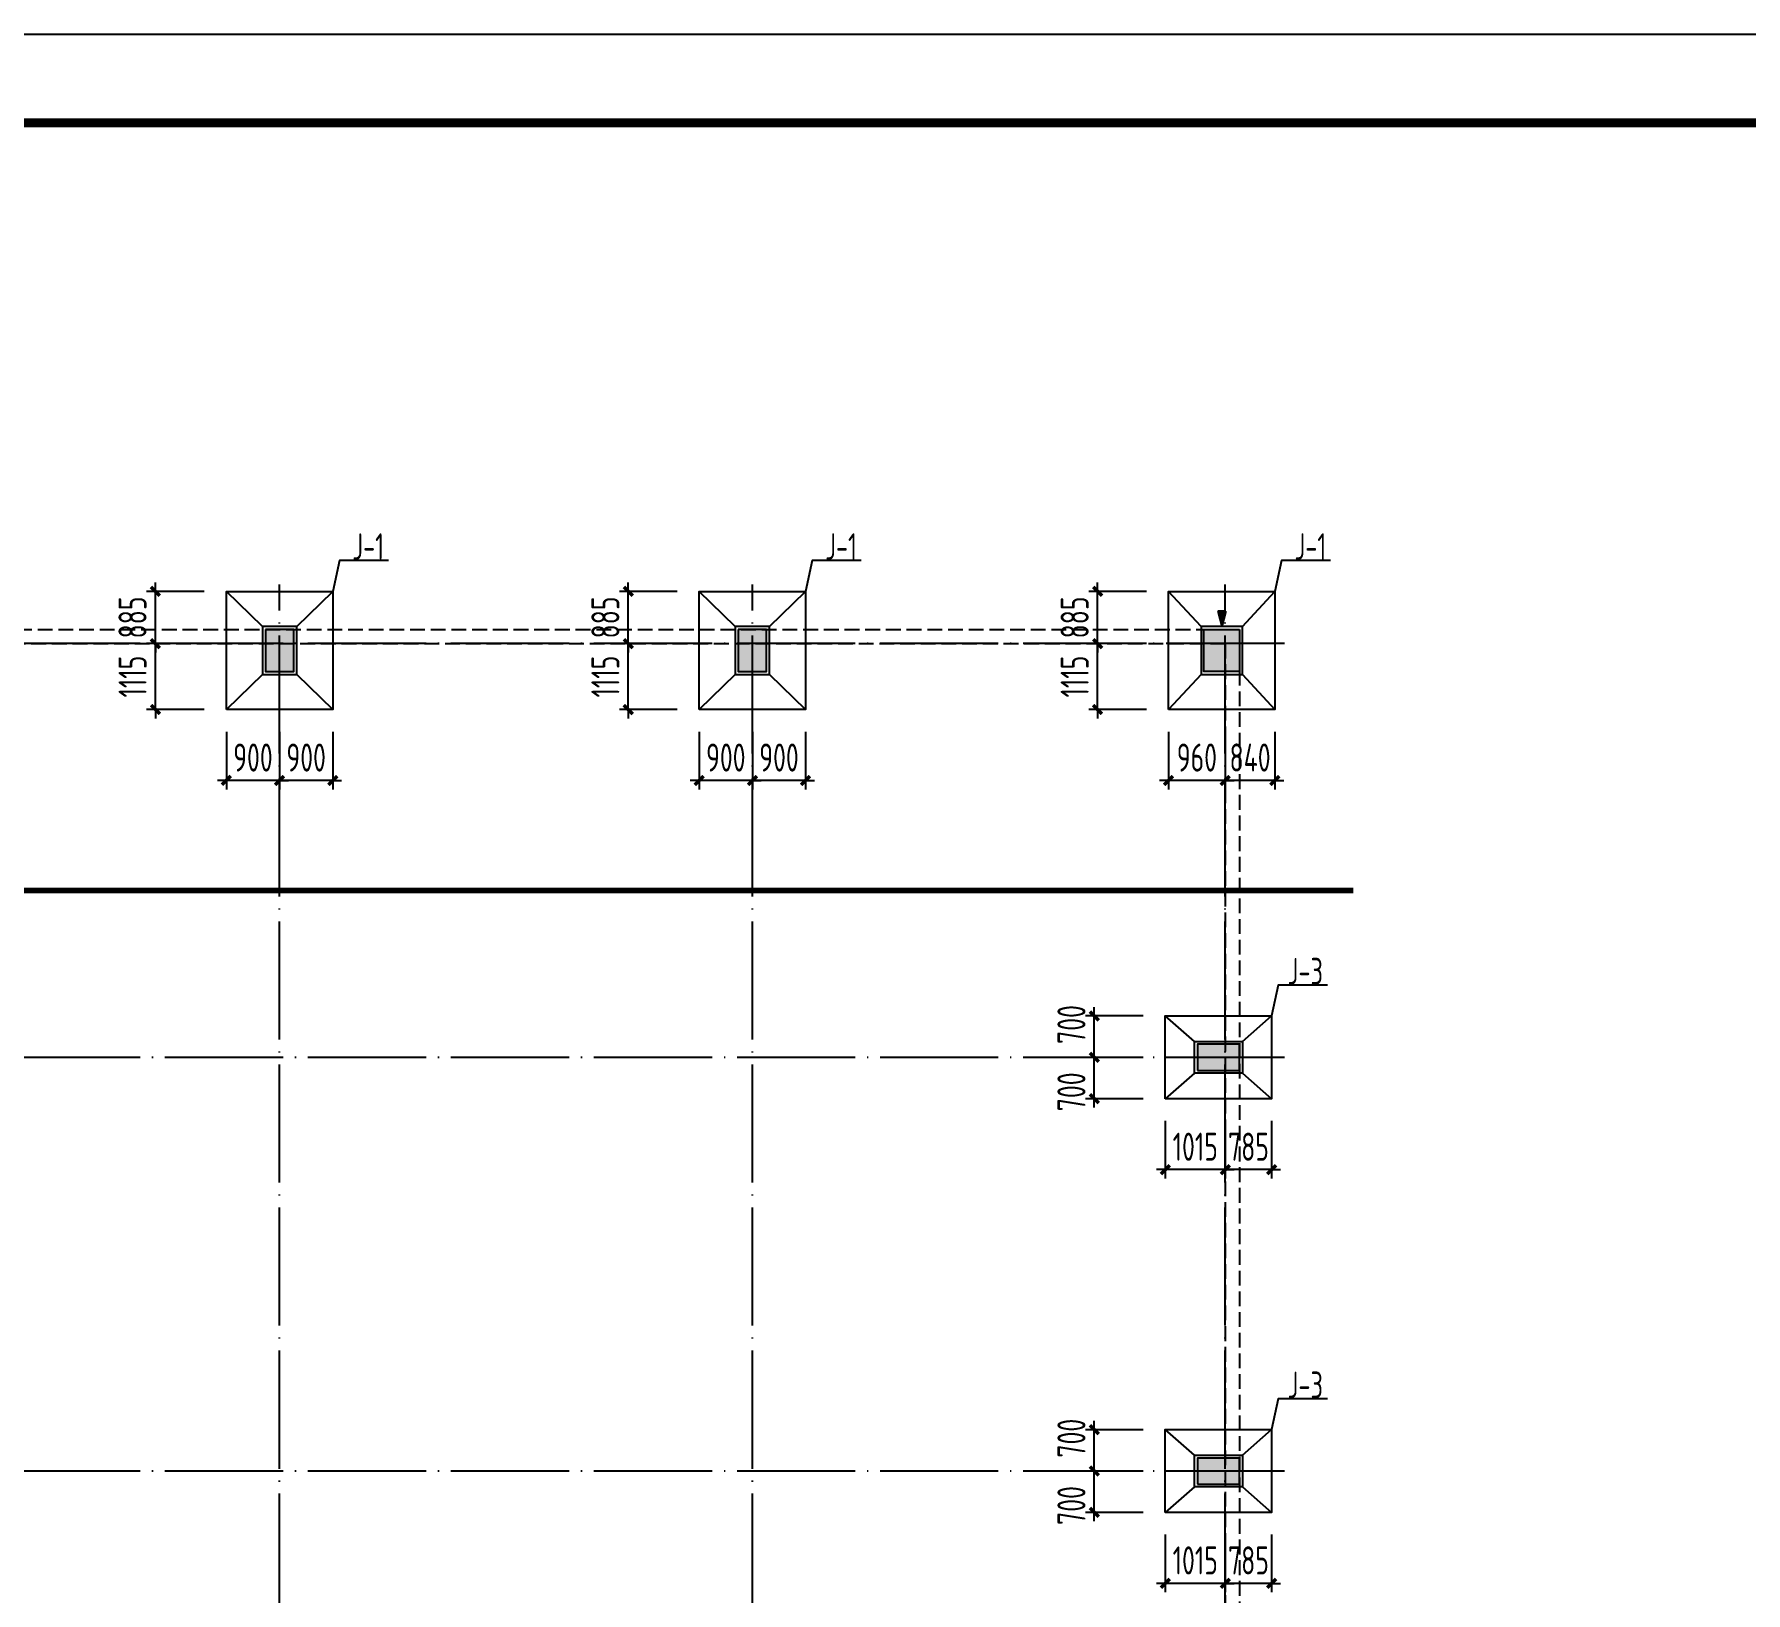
# Model space of a CAD drawing. Extents: x 293620 to 503924, y -252071 to 755100.
# Drawn here: x 430646 to 459602, y 624037 to 650409 of the extents above; entities that cross this region are included whole.
import ezdxf
from ezdxf.enums import TextEntityAlignment as Align

# ---------------------------------------------------------------- set-up
doc = ezdxf.new("R2010")
doc.units = 0
doc.header["$LTSCALE"] = 1000
doc.header["$MEASUREMENT"] = 0
for name, pattern in [('94', [0]), ('DASH', [0.35, 0.25, -0.1]), ('DOTE', [2.42, 2, -0.2, 0.02, -0.2])]:
    doc.linetypes.add(name, pattern=pattern)
doc.layers.get('Defpoints').update_dxf_attribs({"color": 250})
for name, color, linetype in [('1', 7, 'Continuous'), ('3', 3, 'Continuous'), ('3T_WOOD', 21, 'Continuous'), ('AXIS', 171, 'Continuous'), ('COLU', 253, 'Continuous'), ('COLU_DIM', 3, 'Continuous'), ('COLU_HATCH', 251, 'Continuous'), ('dim', 7, 'Continuous'), ('DOTE', 14, 'DOTE'), ('S_SURFACE', 6, 'Continuous'), ('TK', 4, 'Continuous'), ('搅拌桩', 136, 'Continuous')]:
    doc.layers.add(name, color=color, linetype=linetype)
doc.styles.add('TSSD_Dimension', font='Tssdeng.shx', dxfattribs={"width": 0.7, "bigfont": 'hztxt.shx'})
doc.styles.add('TSSD_REIN', font='tssdeng.shx', dxfattribs={"width": 0.7, "bigfont": 'tssdchn.shx'})
doc.dimstyles.new('TSSD_150_150', dxfattribs={"dimtxt": 475, "dimasz": 150, "dimexe": 150, "dimexo": 375, "dimgap": 150, "dimtad": 1, "dimdec": 0, "dimzin": 0, "dimdsep": 46, "dimtxsty": 'TSSD_Dimension', "dimblk": 'ARCHTICK', "dimcen": 0, "dimdle": 150, "dimclrt": 7, "dimadec": 0, "dimazin": 0, "dimtfac": 1, "dimtdec": 0, "dimtix": 1, "dimtmove": 2, "dimatfit": 3, "dimfxl": 0, "dimtolj": 1, "dimtzin": 0, "dimarcsym": 0})

# ---------------------------------------------------------------- blocks, each defined once
blk = doc.blocks.new('GeYuanFrame_87303878', base_point=(20.09, 4.53))
at = {"layer": 'TK'}
blk.add_lwpolyline([(20.09, 4.53), (20.09, 598.53), (861.09, 598.53), (861.09, 4.53)], close=True, dxfattribs=at)
at = {"layer": 'TK', "const_width": 1}
blk.add_lwpolyline([(45.09, 588.53), (851.09, 588.53), (851.09, 14.53), (45.09, 14.53)], close=True, dxfattribs=at)
blk = doc.blocks.new('_ArchTick')
at = {"color": 0, "linetype": 'ByBlock', "const_width": 0.4}
blk.add_lwpolyline([(-0.5, -0.5), (0.5, 0.5)], dxfattribs=at)
blk = doc.blocks.new('*D275')
at = {"layer": 'COLU_DIM', "color": 0, "lineweight": -2}
for p, q in [((450796, 638607), (450796, 637632)), ((451636, 638607), (451636, 637632)), ((450796, 637782), (450646, 637782)), ((451636, 637782), (450796, 637782)), ((451636, 637782), (451786, 637782))]:
    blk.add_line(p, q, dxfattribs=at)
at = {"layer": 'Defpoints', "color": 0}
for p in [(450796, 638982), (451636, 638982), (450796, 637782)]:
    blk.add_point(p, dxfattribs=at)
at = {"layer": 'COLU_DIM', "color": 0, "lineweight": -2, "xscale": 150, "yscale": 150, "zscale": 150}
blk.add_blockref('_ArchTick', (450796, 637782), dxfattribs=at)
at = {"layer": 'COLU_DIM', "color": 0, "lineweight": -2, "xscale": 150, "yscale": 150, "zscale": 150, "rotation": 180}
blk.add_blockref('_ArchTick', (451636, 637782), dxfattribs=at)
at = {"layer": 'COLU_DIM', "color": 7, "insert": (451216, 638170), "char_height": 475, "attachment_point": 5, "style": 'TSSD_Dimension'}
blk.add_mtext('\\A1;840', dxfattribs=at)
blk = doc.blocks.new('*D276')
at = {"layer": 'COLU_DIM', "color": 0, "lineweight": -2}
for p, q in [((449836, 638607), (449836, 637632)), ((450796, 638607), (450796, 637632)), ((449836, 637782), (449686, 637782)), ((450796, 637782), (449836, 637782)), ((450796, 637782), (450946, 637782))]:
    blk.add_line(p, q, dxfattribs=at)
at = {"layer": 'Defpoints', "color": 0}
for p in [(449836, 638982), (450796, 638982), (449836, 637782)]:
    blk.add_point(p, dxfattribs=at)
at = {"layer": 'COLU_DIM', "color": 0, "lineweight": -2, "xscale": 150, "yscale": 150, "zscale": 150}
blk.add_blockref('_ArchTick', (449836, 637782), dxfattribs=at)
at = {"layer": 'COLU_DIM', "color": 0, "lineweight": -2, "xscale": 150, "yscale": 150, "zscale": 150, "rotation": 180}
blk.add_blockref('_ArchTick', (450796, 637782), dxfattribs=at)
at = {"layer": 'COLU_DIM', "color": 7, "insert": (450316, 638170), "char_height": 475, "attachment_point": 5, "style": 'TSSD_Dimension'}
blk.add_mtext('\\A1;960', dxfattribs=at)
blk = doc.blocks.new('*D277')
at = {"layer": 'COLU_DIM', "color": 0, "lineweight": -2}
for p, q in [((448636, 640097), (448636, 640247)), ((449461, 640097), (448486, 640097)), ((448636, 638982), (448636, 640097)), ((449461, 638982), (448486, 638982)), ((448636, 638982), (448636, 638832))]:
    blk.add_line(p, q, dxfattribs=at)
at = {"layer": 'Defpoints', "color": 0}
for p in [(448636, 640097), (449836, 640097), (449836, 638982)]:
    blk.add_point(p, dxfattribs=at)
at = {"layer": 'COLU_DIM', "color": 0, "lineweight": -2, "xscale": 150, "yscale": 150, "zscale": 150}
for p, rotation in [((448636, 640097), 270), ((448636, 638982), 90)]:
    blk.add_blockref('_ArchTick', p, dxfattribs=dict(at, rotation=rotation))
at = {"layer": 'COLU_DIM', "color": 7, "insert": (448249, 639540), "char_height": 475, "attachment_point": 5, "rotation": 90, "style": 'TSSD_Dimension'}
blk.add_mtext('\\A1;1115', dxfattribs=at)
blk = doc.blocks.new('*D278')
at = {"layer": 'COLU_DIM', "color": 0, "lineweight": -2}
for p, q in [((448636, 640982), (448636, 641132)), ((449461, 640982), (448486, 640982)), ((448636, 640097), (448636, 640982)), ((449461, 640097), (448486, 640097)), ((448636, 640097), (448636, 639947))]:
    blk.add_line(p, q, dxfattribs=at)
at = {"layer": 'Defpoints', "color": 0}
for p in [(448636, 640982), (449836, 640982), (449836, 640097)]:
    blk.add_point(p, dxfattribs=at)
at = {"layer": 'COLU_DIM', "color": 0, "lineweight": -2, "xscale": 150, "yscale": 150, "zscale": 150}
for p, rotation in [((448636, 640982), 270), ((448636, 640097), 90)]:
    blk.add_blockref('_ArchTick', p, dxfattribs=dict(at, rotation=rotation))
at = {"layer": 'COLU_DIM', "color": 7, "insert": (448249, 640540), "char_height": 475, "attachment_point": 5, "rotation": 90, "style": 'TSSD_Dimension'}
blk.add_mtext('\\A1;885', dxfattribs=at)
blk = doc.blocks.new('*D323')
at = {"layer": 'COLU_DIM', "color": 0, "lineweight": -2}
for p, q in [((434796, 638607), (434796, 637632)), ((435696, 638607), (435696, 637632)), ((434796, 637782), (434646, 637782)), ((435696, 637782), (434796, 637782)), ((435696, 637782), (435846, 637782))]:
    blk.add_line(p, q, dxfattribs=at)
at = {"layer": 'Defpoints', "color": 0}
for p in [(434796, 638982), (435696, 638982), (434796, 637782)]:
    blk.add_point(p, dxfattribs=at)
at = {"layer": 'COLU_DIM', "color": 0, "lineweight": -2, "xscale": 150, "yscale": 150, "zscale": 150}
blk.add_blockref('_ArchTick', (434796, 637782), dxfattribs=at)
at = {"layer": 'COLU_DIM', "color": 0, "lineweight": -2, "xscale": 150, "yscale": 150, "zscale": 150, "rotation": 180}
blk.add_blockref('_ArchTick', (435696, 637782), dxfattribs=at)
at = {"layer": 'COLU_DIM', "color": 7, "insert": (435246, 638170), "char_height": 475, "attachment_point": 5, "style": 'TSSD_Dimension'}
blk.add_mtext('\\A1;900', dxfattribs=at)
blk = doc.blocks.new('*D324')
at = {"layer": 'COLU_DIM', "color": 0, "lineweight": -2}
for p, q in [((433896, 638607), (433896, 637632)), ((434796, 638607), (434796, 637632)), ((433896, 637782), (433746, 637782)), ((434796, 637782), (433896, 637782)), ((434796, 637782), (434946, 637782))]:
    blk.add_line(p, q, dxfattribs=at)
at = {"layer": 'Defpoints', "color": 0}
for p in [(433896, 638982), (434796, 638982), (433896, 637782)]:
    blk.add_point(p, dxfattribs=at)
at = {"layer": 'COLU_DIM', "color": 0, "lineweight": -2, "xscale": 150, "yscale": 150, "zscale": 150}
blk.add_blockref('_ArchTick', (433896, 637782), dxfattribs=at)
at = {"layer": 'COLU_DIM', "color": 0, "lineweight": -2, "xscale": 150, "yscale": 150, "zscale": 150, "rotation": 180}
blk.add_blockref('_ArchTick', (434796, 637782), dxfattribs=at)
at = {"layer": 'COLU_DIM', "color": 7, "insert": (434346, 638170), "char_height": 475, "attachment_point": 5, "style": 'TSSD_Dimension'}
blk.add_mtext('\\A1;900', dxfattribs=at)
blk = doc.blocks.new('*D325')
at = {"layer": 'COLU_DIM', "color": 0, "lineweight": -2}
for p, q in [((432696, 640097), (432696, 640247)), ((433521, 640097), (432546, 640097)), ((432696, 638982), (432696, 640097)), ((433521, 638982), (432546, 638982)), ((432696, 638982), (432696, 638832))]:
    blk.add_line(p, q, dxfattribs=at)
at = {"layer": 'Defpoints', "color": 0}
for p in [(432696, 640097), (433896, 640097), (433896, 638982)]:
    blk.add_point(p, dxfattribs=at)
at = {"layer": 'COLU_DIM', "color": 0, "lineweight": -2, "xscale": 150, "yscale": 150, "zscale": 150}
for p, rotation in [((432696, 640097), 270), ((432696, 638982), 90)]:
    blk.add_blockref('_ArchTick', p, dxfattribs=dict(at, rotation=rotation))
at = {"layer": 'COLU_DIM', "color": 7, "insert": (432309, 639540), "char_height": 475, "attachment_point": 5, "rotation": 90, "style": 'TSSD_Dimension'}
blk.add_mtext('\\A1;1115', dxfattribs=at)
blk = doc.blocks.new('*D326')
at = {"layer": 'COLU_DIM', "color": 0, "lineweight": -2}
for p, q in [((432696, 640982), (432696, 641132)), ((433521, 640982), (432546, 640982)), ((432696, 640097), (432696, 640982)), ((433521, 640097), (432546, 640097)), ((432696, 640097), (432696, 639947))]:
    blk.add_line(p, q, dxfattribs=at)
at = {"layer": 'Defpoints', "color": 0}
for p in [(432696, 640982), (433896, 640982), (433896, 640097)]:
    blk.add_point(p, dxfattribs=at)
at = {"layer": 'COLU_DIM', "color": 0, "lineweight": -2, "xscale": 150, "yscale": 150, "zscale": 150}
for p, rotation in [((432696, 640982), 270), ((432696, 640097), 90)]:
    blk.add_blockref('_ArchTick', p, dxfattribs=dict(at, rotation=rotation))
at = {"layer": 'COLU_DIM', "color": 7, "insert": (432309, 640540), "char_height": 475, "attachment_point": 5, "rotation": 90, "style": 'TSSD_Dimension'}
blk.add_mtext('\\A1;885', dxfattribs=at)
blk = doc.blocks.new('*D331')
at = {"layer": 'COLU_DIM', "color": 0, "lineweight": -2}
for p, q in [((442796, 638607), (442796, 637632)), ((443696, 638607), (443696, 637632)), ((442796, 637782), (442646, 637782)), ((443696, 637782), (442796, 637782)), ((443696, 637782), (443846, 637782))]:
    blk.add_line(p, q, dxfattribs=at)
at = {"layer": 'Defpoints', "color": 0}
for p in [(442796, 638982), (443696, 638982), (442796, 637782)]:
    blk.add_point(p, dxfattribs=at)
at = {"layer": 'COLU_DIM', "color": 0, "lineweight": -2, "xscale": 150, "yscale": 150, "zscale": 150}
blk.add_blockref('_ArchTick', (442796, 637782), dxfattribs=at)
at = {"layer": 'COLU_DIM', "color": 0, "lineweight": -2, "xscale": 150, "yscale": 150, "zscale": 150, "rotation": 180}
blk.add_blockref('_ArchTick', (443696, 637782), dxfattribs=at)
at = {"layer": 'COLU_DIM', "color": 7, "insert": (443246, 638170), "char_height": 475, "attachment_point": 5, "style": 'TSSD_Dimension'}
blk.add_mtext('\\A1;900', dxfattribs=at)
blk = doc.blocks.new('*D332')
at = {"layer": 'COLU_DIM', "color": 0, "lineweight": -2}
for p, q in [((441896, 638607), (441896, 637632)), ((442796, 638607), (442796, 637632)), ((441896, 637782), (441746, 637782)), ((442796, 637782), (441896, 637782)), ((442796, 637782), (442946, 637782))]:
    blk.add_line(p, q, dxfattribs=at)
at = {"layer": 'Defpoints', "color": 0}
for p in [(441896, 638982), (442796, 638982), (441896, 637782)]:
    blk.add_point(p, dxfattribs=at)
at = {"layer": 'COLU_DIM', "color": 0, "lineweight": -2, "xscale": 150, "yscale": 150, "zscale": 150}
blk.add_blockref('_ArchTick', (441896, 637782), dxfattribs=at)
at = {"layer": 'COLU_DIM', "color": 0, "lineweight": -2, "xscale": 150, "yscale": 150, "zscale": 150, "rotation": 180}
blk.add_blockref('_ArchTick', (442796, 637782), dxfattribs=at)
at = {"layer": 'COLU_DIM', "color": 7, "insert": (442346, 638170), "char_height": 475, "attachment_point": 5, "style": 'TSSD_Dimension'}
blk.add_mtext('\\A1;900', dxfattribs=at)
blk = doc.blocks.new('*D333')
at = {"layer": 'COLU_DIM', "color": 0, "lineweight": -2}
for p, q in [((440696, 640097), (440696, 640247)), ((441521, 640097), (440546, 640097)), ((440696, 638982), (440696, 640097)), ((441521, 638982), (440546, 638982)), ((440696, 638982), (440696, 638832))]:
    blk.add_line(p, q, dxfattribs=at)
at = {"layer": 'Defpoints', "color": 0}
for p in [(440696, 640097), (441896, 640097), (441896, 638982)]:
    blk.add_point(p, dxfattribs=at)
at = {"layer": 'COLU_DIM', "color": 0, "lineweight": -2, "xscale": 150, "yscale": 150, "zscale": 150}
for p, rotation in [((440696, 640097), 270), ((440696, 638982), 90)]:
    blk.add_blockref('_ArchTick', p, dxfattribs=dict(at, rotation=rotation))
at = {"layer": 'COLU_DIM', "color": 7, "insert": (440309, 639540), "char_height": 475, "attachment_point": 5, "rotation": 90, "style": 'TSSD_Dimension'}
blk.add_mtext('\\A1;1115', dxfattribs=at)
blk = doc.blocks.new('*D334')
at = {"layer": 'COLU_DIM', "color": 0, "lineweight": -2}
for p, q in [((440696, 640982), (440696, 641132)), ((441521, 640982), (440546, 640982)), ((440696, 640097), (440696, 640982)), ((441521, 640097), (440546, 640097)), ((440696, 640097), (440696, 639947))]:
    blk.add_line(p, q, dxfattribs=at)
at = {"layer": 'Defpoints', "color": 0}
for p in [(440696, 640982), (441896, 640982), (441896, 640097)]:
    blk.add_point(p, dxfattribs=at)
at = {"layer": 'COLU_DIM', "color": 0, "lineweight": -2, "xscale": 150, "yscale": 150, "zscale": 150}
for p, rotation in [((440696, 640982), 270), ((440696, 640097), 90)]:
    blk.add_blockref('_ArchTick', p, dxfattribs=dict(at, rotation=rotation))
at = {"layer": 'COLU_DIM', "color": 7, "insert": (440309, 640540), "char_height": 475, "attachment_point": 5, "rotation": 90, "style": 'TSSD_Dimension'}
blk.add_mtext('\\A1;885', dxfattribs=at)
blk = doc.blocks.new('*D395')
at = {"layer": 'COLU_DIM', "color": 0, "lineweight": -2}
for p, q in [((450796, 632022), (450796, 631047)), ((451581, 632022), (451581, 631047)), ((450796, 631197), (450646, 631197)), ((451581, 631197), (450796, 631197)), ((451581, 631197), (451731, 631197))]:
    blk.add_line(p, q, dxfattribs=at)
at = {"layer": 'Defpoints', "color": 0}
for p in [(450796, 632397), (451581, 632397), (450796, 631197)]:
    blk.add_point(p, dxfattribs=at)
at = {"layer": 'COLU_DIM', "color": 0, "lineweight": -2, "xscale": 150, "yscale": 150, "zscale": 150}
blk.add_blockref('_ArchTick', (450796, 631197), dxfattribs=at)
at = {"layer": 'COLU_DIM', "color": 0, "lineweight": -2, "xscale": 150, "yscale": 150, "zscale": 150, "rotation": 180}
blk.add_blockref('_ArchTick', (451581, 631197), dxfattribs=at)
at = {"layer": 'COLU_DIM', "color": 7, "insert": (451189, 631585), "char_height": 475, "attachment_point": 5, "style": 'TSSD_Dimension'}
blk.add_mtext('\\A1;785', dxfattribs=at)
blk = doc.blocks.new('*D396')
at = {"layer": 'COLU_DIM', "color": 0, "lineweight": -2}
for p, q in [((449781, 632022), (449781, 631047)), ((450796, 632022), (450796, 631047)), ((449781, 631197), (449631, 631197)), ((450796, 631197), (449781, 631197)), ((450796, 631197), (450946, 631197))]:
    blk.add_line(p, q, dxfattribs=at)
at = {"layer": 'Defpoints', "color": 0}
for p in [(449781, 632397), (450796, 632397), (449781, 631197)]:
    blk.add_point(p, dxfattribs=at)
at = {"layer": 'COLU_DIM', "color": 0, "lineweight": -2, "xscale": 150, "yscale": 150, "zscale": 150}
blk.add_blockref('_ArchTick', (449781, 631197), dxfattribs=at)
at = {"layer": 'COLU_DIM', "color": 0, "lineweight": -2, "xscale": 150, "yscale": 150, "zscale": 150, "rotation": 180}
blk.add_blockref('_ArchTick', (450796, 631197), dxfattribs=at)
at = {"layer": 'COLU_DIM', "color": 7, "insert": (450289, 631585), "char_height": 475, "attachment_point": 5, "style": 'TSSD_Dimension'}
blk.add_mtext('\\A1;1015', dxfattribs=at)
blk = doc.blocks.new('*D397')
at = {"layer": 'COLU_DIM', "color": 0, "lineweight": -2}
for p, q in [((449406, 633097), (448431, 633097)), ((448581, 632247), (448581, 633247)), ((449406, 632397), (448431, 632397))]:
    blk.add_line(p, q, dxfattribs=at)
at = {"layer": 'Defpoints', "color": 0}
for p in [(448581, 633097), (449781, 633097), (449781, 632397)]:
    blk.add_point(p, dxfattribs=at)
at = {"layer": 'COLU_DIM', "color": 0, "lineweight": -2, "xscale": 150, "yscale": 150, "zscale": 150}
for p, rotation in [((448581, 633097), 90), ((448581, 632397), 270)]:
    blk.add_blockref('_ArchTick', p, dxfattribs=dict(at, rotation=rotation))
at = {"layer": 'COLU_DIM', "color": 7, "insert": (448194, 632514), "char_height": 475, "attachment_point": 5, "rotation": 90, "style": 'TSSD_Dimension'}
blk.add_mtext('\\A1;700', dxfattribs=at)
blk = doc.blocks.new('*D398')
at = {"layer": 'COLU_DIM', "color": 0, "lineweight": -2}
for p, q in [((448581, 632947), (448581, 633947)), ((449406, 633797), (448431, 633797)), ((449406, 633097), (448431, 633097))]:
    blk.add_line(p, q, dxfattribs=at)
at = {"layer": 'Defpoints', "color": 0}
for p in [(448581, 633797), (449781, 633797), (449781, 633097)]:
    blk.add_point(p, dxfattribs=at)
at = {"layer": 'COLU_DIM', "color": 0, "lineweight": -2, "xscale": 150, "yscale": 150, "zscale": 150}
for p, rotation in [((448581, 633797), 90), ((448581, 633097), 270)]:
    blk.add_blockref('_ArchTick', p, dxfattribs=dict(at, rotation=rotation))
at = {"layer": 'COLU_DIM', "color": 7, "insert": (448194, 633653), "char_height": 475, "attachment_point": 5, "rotation": 90, "style": 'TSSD_Dimension'}
blk.add_mtext('\\A1;700', dxfattribs=at)
blk = doc.blocks.new('*D399')
at = {"layer": 'COLU_DIM', "color": 0, "lineweight": -2}
for p, q in [((450796, 625022), (450796, 624047)), ((451581, 625022), (451581, 624047)), ((450796, 624197), (450646, 624197)), ((451581, 624197), (450796, 624197)), ((451581, 624197), (451731, 624197))]:
    blk.add_line(p, q, dxfattribs=at)
at = {"layer": 'Defpoints', "color": 0}
for p in [(450796, 625397), (451581, 625397), (450796, 624197)]:
    blk.add_point(p, dxfattribs=at)
at = {"layer": 'COLU_DIM', "color": 0, "lineweight": -2, "xscale": 150, "yscale": 150, "zscale": 150}
blk.add_blockref('_ArchTick', (450796, 624197), dxfattribs=at)
at = {"layer": 'COLU_DIM', "color": 0, "lineweight": -2, "xscale": 150, "yscale": 150, "zscale": 150, "rotation": 180}
blk.add_blockref('_ArchTick', (451581, 624197), dxfattribs=at)
at = {"layer": 'COLU_DIM', "color": 7, "insert": (451189, 624585), "char_height": 475, "attachment_point": 5, "style": 'TSSD_Dimension'}
blk.add_mtext('\\A1;785', dxfattribs=at)
blk = doc.blocks.new('*D400')
at = {"layer": 'COLU_DIM', "color": 0, "lineweight": -2}
for p, q in [((449781, 625022), (449781, 624047)), ((450796, 625022), (450796, 624047)), ((449781, 624197), (449631, 624197)), ((450796, 624197), (449781, 624197)), ((450796, 624197), (450946, 624197))]:
    blk.add_line(p, q, dxfattribs=at)
at = {"layer": 'Defpoints', "color": 0}
for p in [(449781, 625397), (450796, 625397), (449781, 624197)]:
    blk.add_point(p, dxfattribs=at)
at = {"layer": 'COLU_DIM', "color": 0, "lineweight": -2, "xscale": 150, "yscale": 150, "zscale": 150}
blk.add_blockref('_ArchTick', (449781, 624197), dxfattribs=at)
at = {"layer": 'COLU_DIM', "color": 0, "lineweight": -2, "xscale": 150, "yscale": 150, "zscale": 150, "rotation": 180}
blk.add_blockref('_ArchTick', (450796, 624197), dxfattribs=at)
at = {"layer": 'COLU_DIM', "color": 7, "insert": (450289, 624585), "char_height": 475, "attachment_point": 5, "style": 'TSSD_Dimension'}
blk.add_mtext('\\A1;1015', dxfattribs=at)
blk = doc.blocks.new('*D401')
at = {"layer": 'COLU_DIM', "color": 0, "lineweight": -2}
for p, q in [((449406, 626097), (448431, 626097)), ((448581, 625247), (448581, 626247)), ((449406, 625397), (448431, 625397))]:
    blk.add_line(p, q, dxfattribs=at)
at = {"layer": 'Defpoints', "color": 0}
for p in [(448581, 626097), (449781, 626097), (449781, 625397)]:
    blk.add_point(p, dxfattribs=at)
at = {"layer": 'COLU_DIM', "color": 0, "lineweight": -2, "xscale": 150, "yscale": 150, "zscale": 150}
for p, rotation in [((448581, 626097), 90), ((448581, 625397), 270)]:
    blk.add_blockref('_ArchTick', p, dxfattribs=dict(at, rotation=rotation))
at = {"layer": 'COLU_DIM', "color": 7, "insert": (448194, 625514), "char_height": 475, "attachment_point": 5, "rotation": 90, "style": 'TSSD_Dimension'}
blk.add_mtext('\\A1;700', dxfattribs=at)
blk = doc.blocks.new('*D402')
at = {"layer": 'COLU_DIM', "color": 0, "lineweight": -2}
for p, q in [((448581, 625947), (448581, 626947)), ((449406, 626797), (448431, 626797)), ((449406, 626097), (448431, 626097))]:
    blk.add_line(p, q, dxfattribs=at)
at = {"layer": 'Defpoints', "color": 0}
for p in [(448581, 626797), (449781, 626797), (449781, 626097)]:
    blk.add_point(p, dxfattribs=at)
at = {"layer": 'COLU_DIM', "color": 0, "lineweight": -2, "xscale": 150, "yscale": 150, "zscale": 150}
for p, rotation in [((448581, 626797), 90), ((448581, 626097), 270)]:
    blk.add_blockref('_ArchTick', p, dxfattribs=dict(at, rotation=rotation))
at = {"layer": 'COLU_DIM', "color": 7, "insert": (448194, 626653), "char_height": 475, "attachment_point": 5, "rotation": 90, "style": 'TSSD_Dimension'}
blk.add_mtext('\\A1;700', dxfattribs=at)
blk = doc.blocks.new('A$C177878A3')
at = {"layer": '1', "linetype": '94'}
blk.add_hatch(color=6, dxfattribs=at).paths.add_polyline_path([(112, 433), (0, 0), (224, 0)])
at = {"layer": '1', "color": 6, "linetype": '94'}
for p, q in [((0, 0), (112, 433)), ((224, 0), (112, 433)), ((0, 0), (224, 0))]:
    blk.add_line(p, q, dxfattribs=at)
blk = doc.blocks.new('A$C32175502')
at = {"layer": '1', "linetype": '94'}
blk.add_blockref('A$C177878A3', (0, 0), dxfattribs=at)
blk = doc.blocks.new('A$C3C5B3CE3')
at = {"layer": '1', "linetype": '94', "rotation": 180}
blk.add_blockref('A$C32175502', (224, 433), dxfattribs=at)
blk = doc.blocks.new('A$C43EB326B')
at = {"layer": '搅拌桩'}
blk.add_blockref('A$C3C5B3CE3', (0, 0), dxfattribs=at)
blk = doc.blocks.new('A$C2BB7790D')
at = {"layer": 'dim'}
blk.add_blockref('A$C43EB326B', (0, 0), dxfattribs=at)

msp = doc.modelspace()

# ---------------------------------------------------------------- hatches: boundary and pattern name
at = {"layer": 'COLU_HATCH'}
for points in [[(434556, 640337.4), (434556, 639627.4), (435036, 639627.4), (435036, 640337.4)], [(442556, 640337.4), (442556, 639627.4), (443036, 639627.4), (443036, 640337.4)], [(451036, 640337.4), (451036, 639627.4), (450436, 639627.4), (450436, 640337.4)], [(450326, 632877.4), (451036, 632877.4), (451036, 633317.4), (450326, 633317.4)], [(450326, 625877.4), (451036, 625877.4), (451036, 626317.4), (450326, 626317.4)]]:
    msp.add_hatch(color=256, dxfattribs=at).paths.add_polyline_path(points)

# ---------------------------------------------------------------- linework, layer by layer
at = {"layer": '3T_WOOD'}
for p, q in [((434506, 640387.4), (433896, 640982.4)), ((435086, 640387.4), (435696, 640982.4)), ((442506, 640387.4), (441896, 640982.4)), ((443086, 640387.4), (443696, 640982.4)), ((450386, 640387.4), (449836, 640982.4)), ((451086, 640387.4), (451636, 640982.4)), ((434506, 639577.4), (433896, 638982.4)), ((435086, 639577.4), (435696, 638982.4)), ((442506, 639577.4), (441896, 638982.4)), ((443086, 639577.4), (443696, 638982.4)), ((450386, 639577.4), (449836, 638982.4)), ((451086, 639577.4), (451636, 638982.4)), ((450276, 633367.4), (449781, 633797.4)), ((451086, 633367.4), (451581, 633797.4)), ((450276, 632827.4), (449781, 632397.4)), ((451086, 632827.4), (451581, 632397.4)), ((450276, 626367.4), (449781, 626797.4)), ((451086, 626367.4), (451581, 626797.4)), ((450276, 625827.4), (449781, 625397.4)), ((451086, 625827.4), (451581, 625397.4))]:
    msp.add_line(p, q, dxfattribs=at)
for points in [[(436638.7, 641502.8), (435809.1, 641502.8), (435696, 640982.4)], [(444638.7, 641502.8), (443809.1, 641502.8), (443696, 640982.4)], [(452578.7, 641502.8), (451749.1, 641502.8), (451636, 640982.4)], [(452523.7, 634317.8), (451694.1, 634317.8), (451581, 633797.4)], [(452523.7, 627317.8), (451694.1, 627317.8), (451581, 626797.4)]]:
    msp.add_lwpolyline(points, dxfattribs=at)
at = {"layer": 'AXIS', "linetype": 'DASH', "ltscale": 2, "const_width": 100}
msp.add_lwpolyline([(390928.3, 635920.1), (452965.2, 635920.1)], dxfattribs=at)
at = {"layer": 'COLU'}
for points in [[(433896, 638982.4), (433896, 640982.4), (435696, 640982.4), (435696, 638982.4)], [(441896, 638982.4), (441896, 640982.4), (443696, 640982.4), (443696, 638982.4)], [(449836, 638982.4), (449836, 640982.4), (451636, 640982.4), (451636, 638982.4)], [(434506, 640387.4), (434506, 639577.4), (435086, 639577.4), (435086, 640387.4)], [(434556, 640337.4), (434556, 639627.4), (435036, 639627.4), (435036, 640337.4)], [(442506, 640387.4), (442506, 639577.4), (443086, 639577.4), (443086, 640387.4)], [(442556, 640337.4), (442556, 639627.4), (443036, 639627.4), (443036, 640337.4)], [(450386, 640387.4), (450386, 639577.4), (451086, 639577.4), (451086, 640387.4)], [(451036, 640337.4), (451036, 639627.4), (450436, 639627.4), (450436, 640337.4)], [(449781, 632397.4), (449781, 633797.4), (451581, 633797.4), (451581, 632397.4)], [(451086, 632827.4), (450276, 632827.4), (450276, 633367.4), (451086, 633367.4)], [(450326, 632877.4), (451036, 632877.4), (451036, 633317.4), (450326, 633317.4)], [(449781, 625397.4), (449781, 626797.4), (451581, 626797.4), (451581, 625397.4)], [(451086, 625827.4), (450276, 625827.4), (450276, 626367.4), (451086, 626367.4)], [(450326, 625877.4), (451036, 625877.4), (451036, 626317.4), (450326, 626317.4)]]:
    msp.add_lwpolyline(points, close=True, dxfattribs=at)
at = {"layer": 'DOTE'}
for p, q in [((434796, 597097.4), (434796, 641097.4)), ((442796, 597097.4), (442796, 641097.4)), ((450796, 597097.4), (450796, 641097.4)), ((451796, 640097.4), (377796, 640097.4)), ((451796, 633097.4), (377796, 633097.4)), ((451796, 626097.4), (377796, 626097.4))]:
    msp.add_line(p, q, dxfattribs=at)
at = {"layer": 'S_SURFACE', "linetype": 'DASH'}
for points in [[(378556, 640337.4), (451036, 640337.4), (451036, 597857.4), (378556, 597857.4)], [(378796, 640097.4), (450796, 640097.4), (450796, 598097.4), (378796, 598097.4)]]:
    msp.add_lwpolyline(points, close=True, dxfattribs=at)

# ---------------------------------------------------------------- block references
at = {"layer": '3', "xscale": 0.599999999627471, "yscale": 0.6000000014901161, "zscale": 0.6}
msp.add_blockref('A$C2BB7790D', (450668.9, 640387.4), dxfattribs=at)
at = {"layer": '3T_WOOD', "xscale": 150, "yscale": 150, "zscale": 150}
msp.add_blockref('GeYuanFrame_87303878', (366151.8, 561309), dxfattribs=at)

# ---------------------------------------------------------------- texts
at = {"layer": '3T_WOOD', "style": 'TSSD_REIN', "width": 0.7}
for s, p in [('J-1', (436564.7, 641515.2)), ('J-1', (444564.7, 641515.2)), ('J-1', (452504.7, 641515.2)), ('J-3', (452449.7, 634330.2)), ('J-3', (452449.7, 627330.2))]:
    msp.add_text(s, height=450, dxfattribs=at).set_placement(p, align=Align.RIGHT)

# ---------------------------------------------------------------- dimensions: what is measured, and where the dimension line sits
at = {"layer": 'COLU_DIM'}
for base, p1, p2, angle, picture, middle in [((432696, 640982.4), (433896, 640097.4), (433896, 640982.4), 90, '*D326', (432308.5, 640539.9)), ((440696, 640982.4), (441896, 640097.4), (441896, 640982.4), 90, '*D334', (440308.5, 640539.9)), ((448636, 640982.4), (449836, 640097.4), (449836, 640982.4), 90, '*D278', (448248.5, 640539.9)), ((432696, 640097.4), (433896, 638982.4), (433896, 640097.4), 90, '*D325', (432308.5, 639539.9)), ((440696, 640097.4), (441896, 638982.4), (441896, 640097.4), 90, '*D333', (440308.5, 639539.9)), ((448636, 640097.4), (449836, 638982.4), (449836, 640097.4), 90, '*D277', (448248.5, 639539.9)), ((433896, 637782.4), (434796, 638982.4), (433896, 638982.4), 180, '*D324', (434346, 638169.9)), ((434796, 637782.4), (435696, 638982.4), (434796, 638982.4), 180, '*D323', (435246, 638169.9)), ((441896, 637782.4), (442796, 638982.4), (441896, 638982.4), 180, '*D332', (442346, 638169.9)), ((442796, 637782.4), (443696, 638982.4), (442796, 638982.4), 180, '*D331', (443246, 638169.9)), ((449836, 637782.4), (450796, 638982.4), (449836, 638982.4), 180, '*D276', (450316, 638169.9)), ((450796, 637782.4), (451636, 638982.4), (450796, 638982.4), 180, '*D275', (451216, 638169.9)), ((449781, 631197.4), (450796, 632397.4), (449781, 632397.4), 180, '*D396', (450288.5, 631584.9)), ((450796, 631197.4), (451581, 632397.4), (450796, 632397.4), 180, '*D395', (451188.5, 631584.9)), ((449781, 624197.4), (450796, 625397.4), (449781, 625397.4), 180, '*D400', (450288.5, 624584.9)), ((450796, 624197.4), (451581, 625397.4), (450796, 625397.4), 180, '*D399', (451188.5, 624584.9))]:
    dim = msp.add_linear_dim(base=base, p1=p1, p2=p2, angle=angle, dimstyle='TSSD_150_150', dxfattribs=at)
    dim.commit()
    dim.dimension.update_dxf_attribs({"geometry": picture, "text_midpoint": middle})
for base, p1, p2, picture, middle in [((448581, 633797.4), (449781, 633097.4), (449781, 633797.4), '*D398', (448193.5, 633652.5)), ((448581, 633097.4), (449781, 632397.4), (449781, 633097.4), '*D397', (448193.5, 632514)), ((448581, 626797.4), (449781, 626097.4), (449781, 626797.4), '*D402', (448193.5, 626652.5)), ((448581, 626097.4), (449781, 625397.4), (449781, 626097.4), '*D401', (448193.5, 625514))]:
    dim = msp.add_linear_dim(base=base, p1=p1, p2=p2, angle=90, dimstyle='TSSD_150_150', dxfattribs=at)
    dim.commit()
    dim.dimension.update_dxf_attribs({"geometry": picture, "text_midpoint": middle, "dimtype": 160})

doc.saveas('drawing.dxf')
